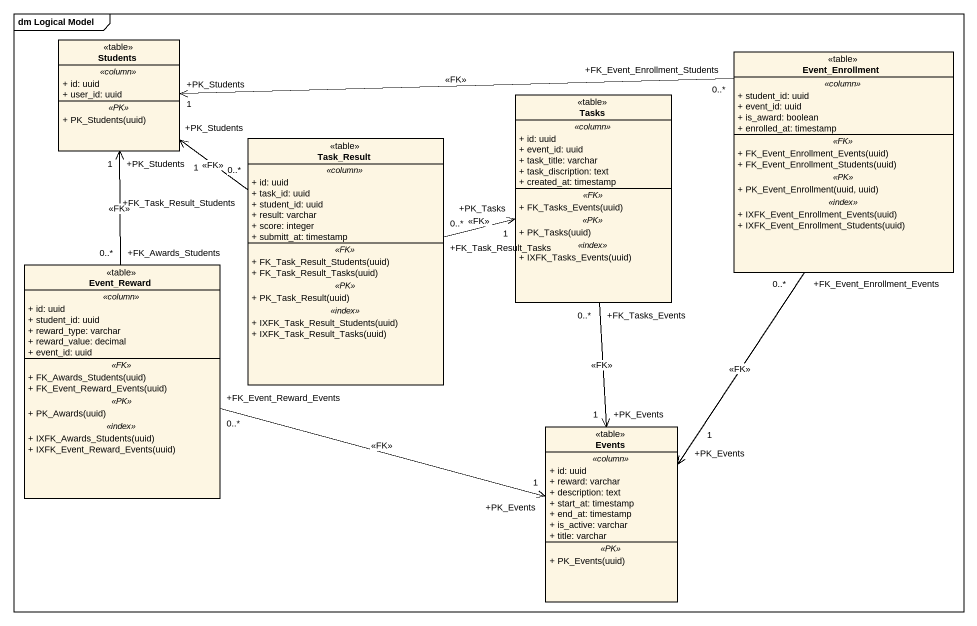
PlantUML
@startuml
mainframe dm Logical Model
hide circle
hide empty members
skinparam classAttributeIconSize 0
class Students <<table>> {
  .. <<column>> ..
  + id: uuid
  + user_id: uuid
  .. <<PK>> ..
  + PK_Students(uuid)
}
class Event_Enrollment <<table>> {
  .. <<column>> ..
  + student_id: uuid
  + event_id: uuid
  + is_award: boolean
  + enrolled_at: timestamp
  .. <<FK>> ..
  + FK_Event_Enrollment_Events(uuid)
  + FK_Event_Enrollment_Students(uuid)
  .. <<PK>> ..
  + PK_Event_Enrollment(uuid, uuid)
  .. <<index>> ..
  + IXFK_Event_Enrollment_Events(uuid)
  + IXFK_Event_Enrollment_Students(uuid)
}
class Tasks <<table>> {
  .. <<column>> ..
  + id: uuid
  + event_id: uuid
  + task_title: varchar
  + task_discription: text
  + created_at: timestamp
  .. <<FK>> ..
  + FK_Tasks_Events(uuid)
  .. <<PK>> ..
  + PK_Tasks(uuid)
  .. <<index>> ..
  + IXFK_Tasks_Events(uuid)
}
class Task_Result <<table>> {
  .. <<column>> ..
  + id: uuid
  + task_id: uuid
  + student_id: uuid
  + result: varchar
  + score: integer
  + submitt_at: timestamp
  .. <<FK>> ..
  + FK_Task_Result_Students(uuid)
  + FK_Task_Result_Tasks(uuid)
  .. <<PK>> ..
  + PK_Task_Result(uuid)
  .. <<index>> ..
  + IXFK_Task_Result_Students(uuid)
  + IXFK_Task_Result_Tasks(uuid)
}
class Event_Reward <<table>> {
  .. <<column>> ..
  + id: uuid
  + student_id: uuid
  + reward_type: varchar
  + reward_value: decimal
  + event_id: uuid
  .. <<FK>> ..
  + FK_Awards_Students(uuid)
  + FK_Event_Reward_Events(uuid)
  .. <<PK>> ..
  + PK_Awards(uuid)
  .. <<index>> ..
  + IXFK_Awards_Students(uuid)
  + IXFK_Event_Reward_Events(uuid)
}
class Events <<table>> {
  .. <<column>> ..
  + id: uuid
  + reward: varchar
  + description: text
  + start_at: timestamp
  + end_at: timestamp
  + is_active: varchar
  + title: varchar
  .. <<PK>> ..
  + PK_Events(uuid)
}
Event_Enrollment "+FK_Event_Enrollment_Students\n0..*" -left-> "+PK_Students\n1" Students : <<FK>>
Event_Enrollment "+FK_Event_Enrollment_Events\n0..*" --> "+PK_Events\n1" Events : <<FK>>
Tasks "+FK_Tasks_Events\n0..*" --> "+PK_Events\n1" Events : <<FK>>
Task_Result "+FK_Task_Result_Students\n0..*" -up-> "+PK_Students\n1" Students : <<FK>>
Task_Result "+FK_Task_Result_Tasks\n0..*" -right-> "+PK_Tasks\n1" Tasks : <<FK>>
Event_Reward "+FK_Awards_Students\n0..*" -up-> "+PK_Students\n1" Students : <<FK>>
Event_Reward "+FK_Event_Reward_Events\n0..*" -right-> "+PK_Events\n1" Events : <<FK>>
@enduml
